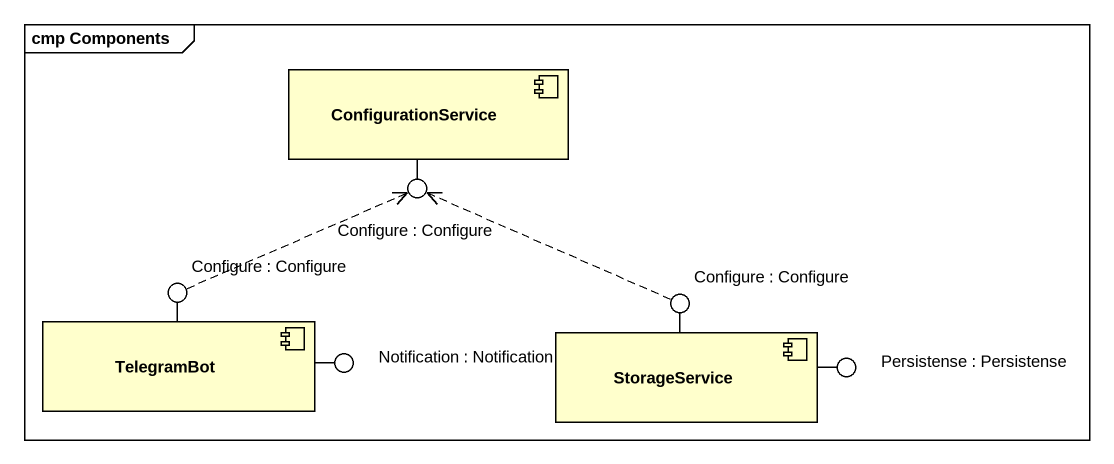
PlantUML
@startuml
mainframe cmp Components
component ConfigurationService
() "Configure : Configure" as Configure
() "Configure : Configure" as Configure_2
() "Configure : Configure" as Configure_3
component TelegramBot
() "Notification : Notification" as Notification
component StorageService
() "Persistense : Persistense" as Persistense
ConfigurationService -- Configure
TelegramBot -up- Configure_2
StorageService -up- Configure_3
TelegramBot -right- Notification
StorageService -right- Persistense
Configure_2 .right.> Configure
Configure_3 .left.> Configure
@enduml
